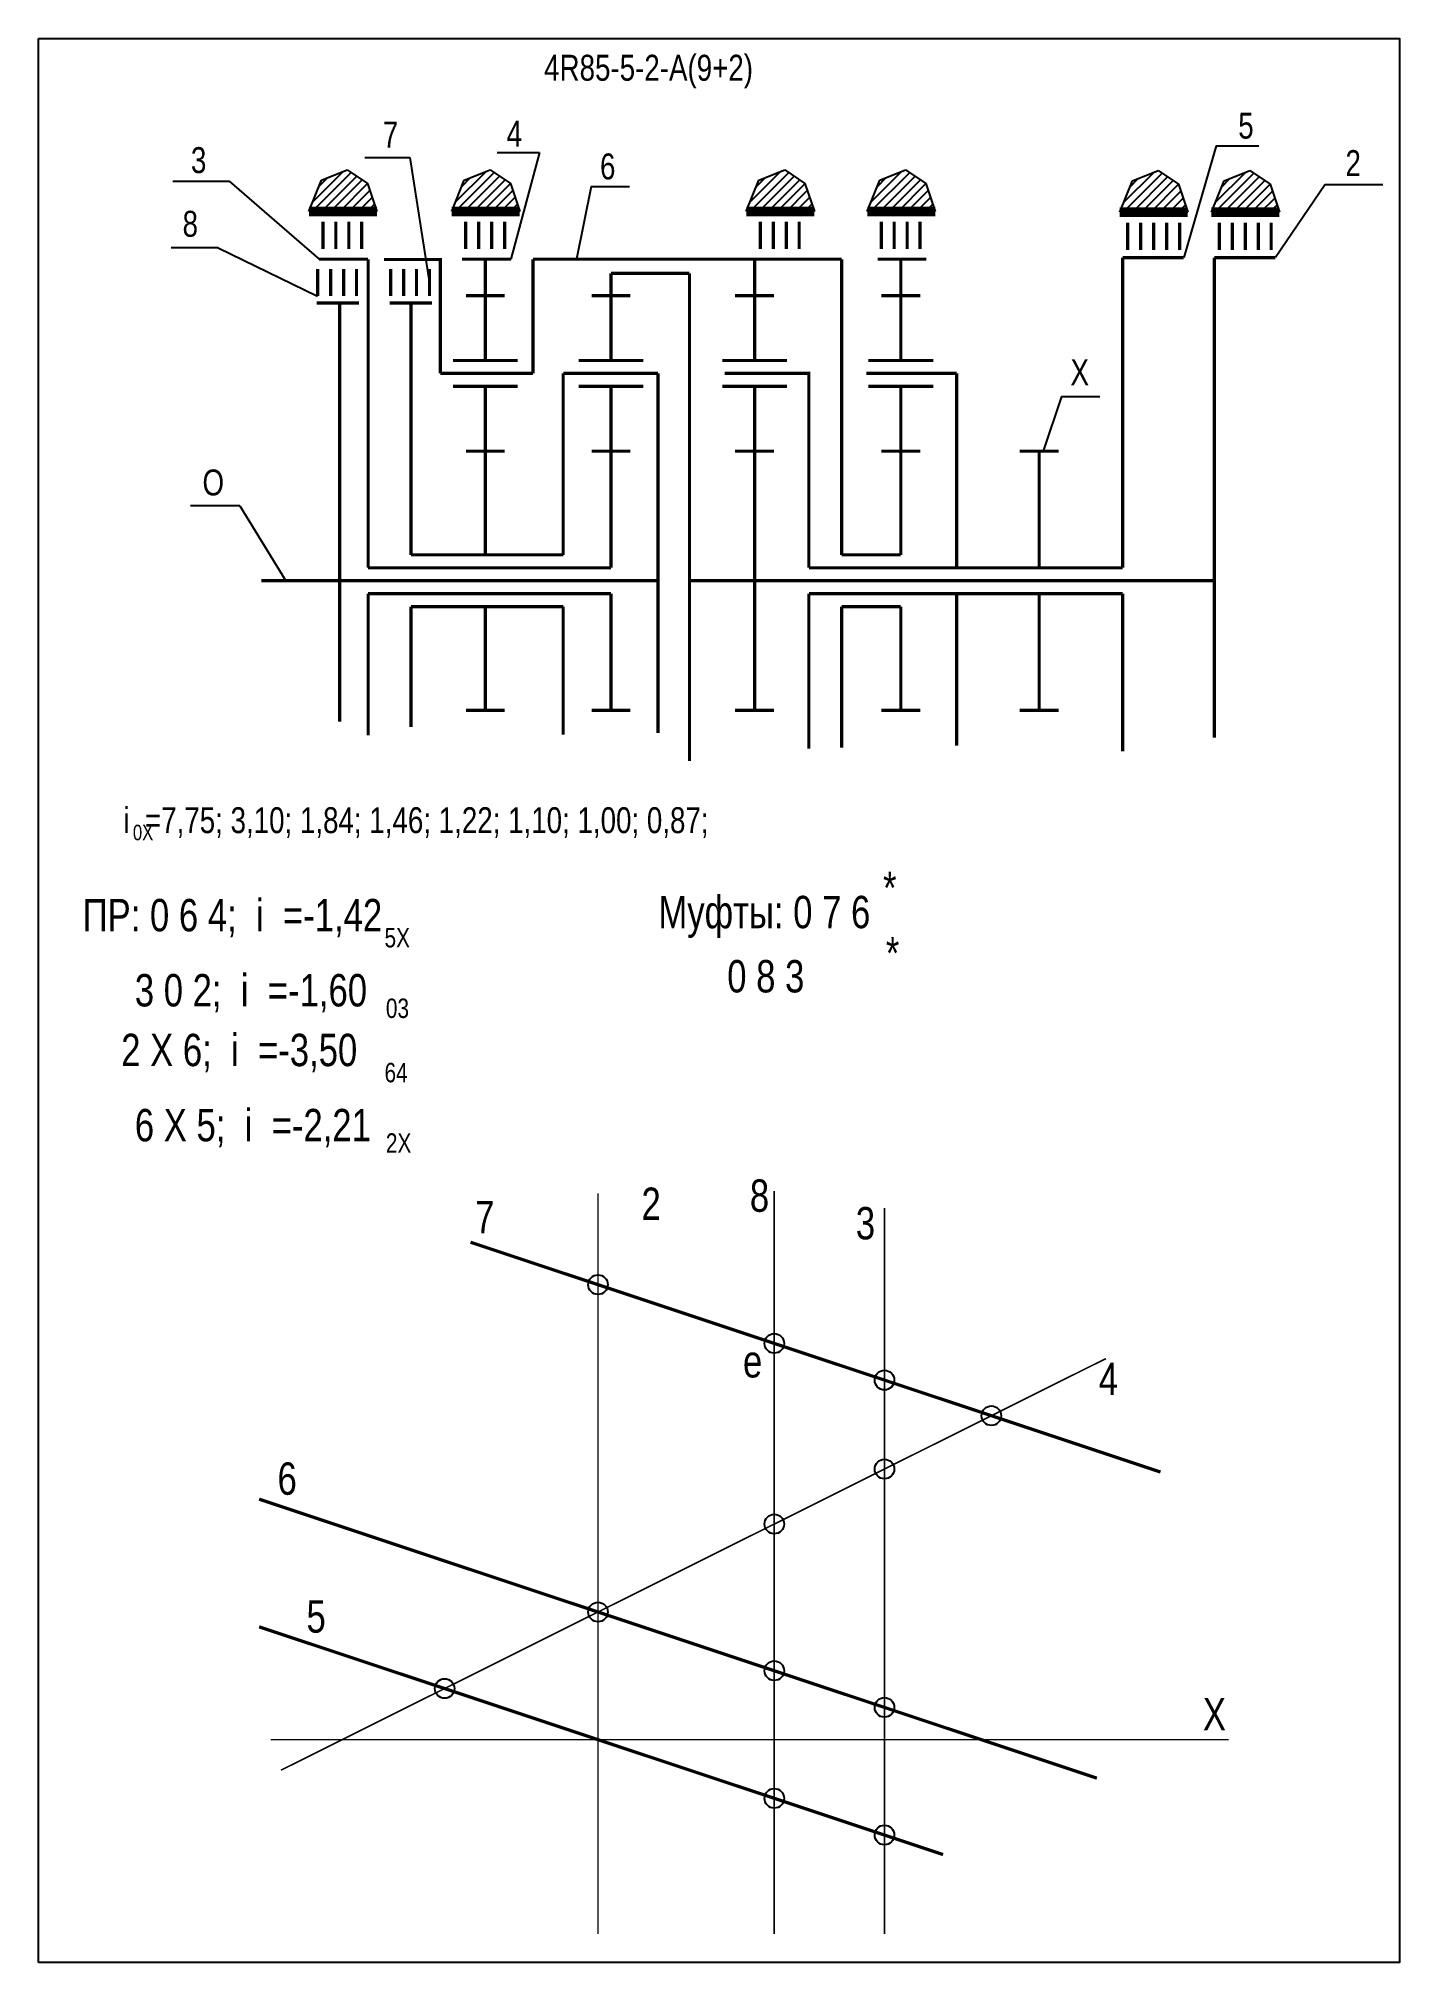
# Model space of a CAD drawing. Extents: x -352 to -142, y 153 to 450.
import ezdxf

# ---------------------------------------------------------------- set-up
doc = ezdxf.new("R2010")
doc.units = 0
doc.header["$LTSCALE"] = 15
doc.layers.get('DEFPOINTS').update_dxf_attribs({"linetype": 'CONTINUOUS'})
doc.layers.add('DIM', color=92, linetype='CONTINUOUS')
doc.layers.add('MAIN', color=5, linetype='CONTINUOUS')
doc.styles.add('AMK', font='amk.shx', dxfattribs={"width": 0.8})

msp = doc.modelspace()

# ---------------------------------------------------------------- hatches: boundary and pattern name
at = {"layer": 'DIM'}
h = msp.add_hatch(dxfattribs=at)
h.set_pattern_fill('_USER', color=0, angle=45, style=0, pattern_type=0)
h.set_pattern_definition([(45, (-58.4697, -2.5245), (-0.7071068, 0.7071068), [])])
h.paths.add_polyline_path([(-308.77, 427.99), (-310.71, 423.17), (-300.21, 423.17), (-301.66, 427.5), (-304.78, 429.61)])
h = msp.add_hatch(dxfattribs=at)
h.set_pattern_fill('_USER', color=0, angle=45, style=0, pattern_type=0)
h.set_pattern_definition([(45, (-36.4314, -2.5245), (-0.7071068, 0.7071068), [])])
h.paths.add_polyline_path([(-286.73, 427.99), (-288.67, 423.17), (-278.17, 423.17), (-279.62, 427.5), (-282.74, 429.61)])
h = msp.add_hatch(dxfattribs=at)
h.set_pattern_fill('_USER', color=0, angle=45, style=0, pattern_type=0)
h.set_pattern_definition([(45, (9.021, -2.5245), (-0.7071068, 0.7071068), [])])
h.paths.add_polyline_path([(-241.27, 427.99), (-243.22, 423.17), (-232.72, 423.17), (-234.17, 427.5), (-237.29, 429.61)])
h = msp.add_hatch(dxfattribs=at)
h.set_pattern_fill('_USER', color=0, angle=45, style=0, pattern_type=0)
h.set_pattern_definition([(45, (27.6824, -2.5245), (-0.7071068, 0.7071068), [])])
h.paths.add_polyline_path([(-222.61, 427.99), (-224.56, 423.17), (-214.06, 423.17), (-215.51, 427.5), (-218.63, 429.61)])
h = msp.add_hatch(dxfattribs=at)
h.set_pattern_fill('_USER', color=0, angle=45, style=0, pattern_type=0)
h.set_pattern_definition([(45, (66.6428, -2.6285), (-0.7071068, 0.7071068), [])])
h.paths.add_polyline_path([(-183.65, 427.89), (-185.6, 423.07), (-175.1, 423.07), (-176.55, 427.39), (-179.67, 429.51)])
h = msp.add_hatch(dxfattribs=at)
h.set_pattern_fill('_USER', color=0, angle=45, style=0, pattern_type=0)
h.set_pattern_definition([(45, (80.7811, -2.6285), (-0.7071068, 0.7071068), [])])
h.paths.add_polyline_path([(-169.51, 427.89), (-171.46, 423.07), (-160.96, 423.07), (-162.41, 427.39), (-165.53, 429.51)])

# ---------------------------------------------------------------- linework, layer by layer
at = {"layer": 'DEFPOINTS', "const_width": 0.25}
for points in [[(-266.1, 157.28), (-266.1, 271.58)], [(-238.9, 157.28), (-238.9, 271.96)], [(-221.9, 157.28), (-221.9, 269.33)], [(-315.03, 182.55), (-187.72, 246.1)], [(-316.61, 187.27), (-168.8, 187.27)]]:
    msp.add_lwpolyline(points, dxfattribs=at)
at = {"layer": 'DEFPOINTS'}
for centre in [(-266.1, 257.5), (-238.9, 248.44), (-221.9, 242.77), (-205.4, 237.27), (-221.9, 229.04), (-238.9, 220.55), (-266.1, 206.97), (-238.9, 197.91), (-289.77, 195.16), (-221.9, 192.25), (-238.9, 178.21), (-221.9, 172.55)]:
    msp.add_circle(centre, 1.51, dxfattribs=at)
at = {"layer": 'DIM', "color": 0}
for p, q in [((-302.07, 431.47), (-295.12, 431.47)), ((-295.12, 431.47), (-292.1, 412.06)), ((-281.68, 432.28), (-275.11, 432.28)), ((-275.11, 432.28), (-279.53, 415.8)), ((-170.71, 433.3), (-175.72, 416.05)), ((-170.71, 433.3), (-164.15, 433.3)), ((-331.71, 427.86), (-322.99, 427.86)), ((-322.99, 427.86), (-309.13, 415.8)), ((-310.71, 423.17), (-308.77, 427.99)), ((-308.77, 427.99), (-304.78, 429.61)), ((-304.78, 429.61), (-301.66, 427.5)), ((-288.67, 423.17), (-286.73, 427.99)), ((-286.73, 427.99), (-282.74, 429.61)), ((-282.74, 429.61), (-279.62, 427.5)), ((-243.22, 423.17), (-241.27, 427.99)), ((-241.27, 427.99), (-237.29, 429.61)), ((-237.29, 429.61), (-234.17, 427.5)), ((-224.56, 423.17), (-222.61, 427.99)), ((-222.61, 427.99), (-218.63, 429.61)), ((-218.63, 429.61), (-215.51, 427.5)), ((-185.6, 423.07), (-183.65, 427.89)), ((-183.65, 427.89), (-179.67, 429.51)), ((-179.67, 429.51), (-176.55, 427.39)), ((-171.46, 423.07), (-169.51, 427.89)), ((-169.51, 427.89), (-165.53, 429.51)), ((-165.53, 429.51), (-162.41, 427.39)), ((-301.66, 427.5), (-300.21, 423.17)), ((-279.62, 427.5), (-278.17, 423.17)), ((-267.17, 427.01), (-269.42, 415.8)), ((-267.17, 427.01), (-261.26, 427.01)), ((-234.17, 427.5), (-232.72, 423.17)), ((-215.51, 427.5), (-214.06, 423.17)), ((-176.55, 427.39), (-175.1, 423.07)), ((-162.41, 427.39), (-160.96, 423.07)), ((-153.92, 427.33), (-161.58, 416.05)), ((-153.92, 427.33), (-144.99, 427.33)), ((-309.46, 422.99), (-302.54, 422.99)), ((-287.42, 422.99), (-280.51, 422.99)), ((-241.97, 422.99), (-235.05, 422.99)), ((-223.3, 422.99), (-216.39, 422.99)), ((-184.34, 422.88), (-177.43, 422.88)), ((-170.21, 422.88), (-163.29, 422.88)), ((-324.72, 417.57), (-331.98, 417.57)), ((-324.72, 417.57), (-309.36, 410.09)), ((-194.58, 394.62), (-197.4, 386.16)), ((-194.58, 394.62), (-188.67, 394.62)), ((-321.38, 377.72), (-328.99, 377.72)), ((-321.38, 377.72), (-314.25, 366.16))]:
    msp.add_line(p, q, dxfattribs=at)
at = {"layer": 'DIM', "color": 0, "const_width": 0.5}
for points in [[(-309.13, 415.8), (-301.57, 415.8)], [(-301.57, 415.8), (-301.57, 368.16)], [(-290.42, 398.16), (-290.42, 415.75), (-299.14, 415.75)], [(-287.09, 415.8), (-279.53, 415.8)], [(-276.13, 415.8), (-276.13, 398.16)], [(-276.13, 415.8), (-228.5, 415.8)], [(-228.5, 415.8), (-228.5, 370.16)], [(-222.97, 415.8), (-215.42, 415.8)], [(-185.13, 416.05), (-185.13, 368.16)], [(-170.99, 416.05), (-170.99, 366.16)], [(-251.99, 413.63), (-264.1, 413.63)], [(-251.99, 413.63), (-251.99, 366.16)], [(-309.51, 409.04), (-302.96, 409.04)], [(-305.95, 409.04), (-305.95, 344.41)], [(-298.25, 409.04), (-291.7, 409.04)], [(-294.97, 409.04), (-294.97, 370.16)], [(-271.47, 398.16), (-271.47, 370.16)], [(-256.86, 342.65), (-256.86, 398.16)], [(-236.94, 398.16), (-233.57, 398.16), (-233.57, 368.16)], [(-210.75, 398.16), (-210.75, 368.16)], [(-301.57, 368.16), (-264.1, 368.16)], [(-294.97, 370.16), (-271.47, 370.16)], [(-233.57, 368.16), (-185.13, 368.16)], [(-228.5, 370.16), (-219.38, 370.16)], [(-318.03, 366.16), (-256.86, 366.16)], [(-251.99, 366.16), (-170.99, 366.16)], [(-251.99, 366.16), (-251.99, 338.35)], [(-247.64, 366.16), (-206.97, 366.16)], [(-170.99, 366.16), (-170.99, 341.95)], [(-301.57, 364.16), (-264.1, 364.16)], [(-301.57, 364.16), (-301.57, 342.3)], [(-294.97, 362.16), (-271.47, 362.16)], [(-294.97, 362.16), (-294.97, 343.56)], [(-271.47, 362.16), (-271.47, 342.4)], [(-233.57, 364.16), (-185.13, 364.16)], [(-233.57, 364.16), (-233.57, 340.26)], [(-228.5, 362.16), (-219.38, 362.16)], [(-228.5, 362.16), (-228.5, 340.38)], [(-210.75, 364.16), (-210.75, 340.68)], [(-185.13, 364.16), (-185.13, 339.81)], [(-285.77, 264.05), (-179.31, 228.58)], [(-318.39, 224.39), (-189.12, 181.32)], [(-318.39, 204.69), (-212.85, 169.53)]]:
    msp.add_lwpolyline(points, dxfattribs=at)
at = {"layer": 'MAIN'}
for points in [[(-352.43, 152.87), (-352.43, 449.87)], [(-352.43, 449.87), (-142.43, 449.87), (-142.43, 152.87), (-352.43, 152.87)]]:
    msp.add_lwpolyline(points, dxfattribs=at)
at = {"layer": 'MAIN', "color": 0}
for points, const_width in [([(-310.71, 423.17), (-300.21, 423.17)], 1.5), ([(-302.55, 421.58), (-302.55, 417.39)], 0.5), ([(-288.67, 423.17), (-278.17, 423.17)], 1.5), ([(-280.52, 421.58), (-280.52, 417.39)], 0.5), ([(-243.22, 423.17), (-232.72, 423.17)], 1.5), ([(-235.06, 421.58), (-235.06, 417.39)], 0.5), ([(-224.56, 423.17), (-214.06, 423.17)], 1.5), ([(-216.4, 421.58), (-216.4, 417.39)], 0.5), ([(-185.6, 423.07), (-175.1, 423.07)], 1.5), ([(-171.46, 423.07), (-160.96, 423.07)], 1.5), ([(-176.36, 421.42), (-176.36, 417.22)], 0.5), ([(-162.23, 421.42), (-162.23, 417.22)], 0.5), ([(-283.49, 410.16), (-283.49, 415.8)], 0.5), ([(-241.94, 410.16), (-241.94, 415.8)], 0.5), ([(-219.38, 400.16), (-219.38, 415.8)], 0.5), ([(-185.13, 416.05), (-175.72, 416.05)], 0.5), ([(-170.99, 416.05), (-161.58, 416.05)], 0.5), ([(-303.36, 414.29), (-303.36, 410.09)], 0.5), ([(-292.1, 414.29), (-292.1, 410.09)], 0.5), ([(-264.1, 410.16), (-264.1, 413.63)], 0.5), ([(-283.49, 410.16), (-286.49, 410.16)], 0.5), ([(-283.49, 400.16), (-283.49, 410.16)], 0.5), ([(-283.49, 410.16), (-280.49, 410.16)], 0.5), ([(-264.1, 410.16), (-267.1, 410.16)], 0.5), ([(-264.1, 400.16), (-264.1, 410.16)], 0.5), ([(-264.1, 410.16), (-261.1, 410.16)], 0.5), ([(-241.94, 410.16), (-244.94, 410.16)], 0.5), ([(-241.94, 400.16), (-241.94, 410.16)], 0.5), ([(-241.94, 410.16), (-238.94, 410.16)], 0.5), ([(-219.38, 410.16), (-222.38, 410.16)], 0.5), ([(-219.38, 410.16), (-216.38, 410.16)], 0.5), ([(-276.13, 398.16), (-290.42, 398.16)], 0.5), ([(-256.86, 398.16), (-271.47, 398.16)], 0.5), ([(-236.94, 398.16), (-246.55, 398.16)], 0.5), ([(-210.75, 398.16), (-224.68, 398.16)], 0.5), ([(-283.49, 396.16), (-288.49, 396.16)], 0.5), ([(-283.49, 386.16), (-283.49, 396.16), (-278.49, 396.16)], 0.5), ([(-264.1, 396.16), (-269.1, 396.16)], 0.5), ([(-264.1, 386.16), (-264.1, 396.16), (-259.1, 396.16)], 0.5), ([(-241.94, 396.16), (-246.94, 396.16)], 0.5), ([(-241.94, 386.16), (-241.94, 396.16), (-236.94, 396.16)], 0.5), ([(-219.38, 396.16), (-224.38, 396.16)], 0.5), ([(-219.38, 386.16), (-219.38, 396.16), (-214.38, 396.16)], 0.5), ([(-283.49, 386.16), (-286.49, 386.16)], 0.5), ([(-283.49, 370.16), (-283.49, 386.16)], 0.5), ([(-283.49, 386.16), (-280.49, 386.16)], 0.5), ([(-264.1, 386.16), (-267.1, 386.16)], 0.5), ([(-264.1, 368.16), (-264.1, 386.16)], 0.5), ([(-264.1, 386.16), (-261.1, 386.16)], 0.5), ([(-241.94, 386.16), (-244.94, 386.16)], 0.5), ([(-241.94, 366.16), (-241.94, 386.16)], 0.5), ([(-241.94, 386.16), (-238.94, 386.16)], 0.5), ([(-219.38, 386.16), (-222.38, 386.16)], 0.5), ([(-219.38, 370.16), (-219.38, 386.16)], 0.5), ([(-219.38, 386.16), (-216.38, 386.16)], 0.5), ([(-198.03, 386.16), (-201.03, 386.16)], 0.5), ([(-198.03, 386.16), (-195.03, 386.16)], 0.5), ([(-198.03, 368.16), (-198.03, 386.16)], 0.5), ([(-241.94, 366.16), (-241.94, 346.16)], 0.5), ([(-283.49, 362.16), (-283.49, 346.16)], 0.5), ([(-264.1, 364.16), (-264.1, 346.16)], 0.5), ([(-219.38, 362.16), (-219.38, 346.16)], 0.5), ([(-198.03, 364.16), (-198.03, 346.16)], 0.5), ([(-283.49, 346.16), (-286.49, 346.16)], 0.5), ([(-283.49, 346.16), (-280.49, 346.16)], 0.5), ([(-264.1, 346.16), (-267.1, 346.16)], 0.5), ([(-264.1, 346.16), (-261.1, 346.16)], 0.5), ([(-241.94, 346.16), (-244.94, 346.16)], 0.5), ([(-241.94, 346.16), (-238.94, 346.16)], 0.5), ([(-219.38, 346.16), (-222.38, 346.16)], 0.5), ([(-219.38, 346.16), (-216.38, 346.16)], 0.5), ([(-198.03, 346.16), (-201.03, 346.16)], 0.5), ([(-198.03, 346.16), (-195.03, 346.16)], 0.5)]:
    msp.add_lwpolyline(points, dxfattribs=dict(at, const_width=const_width))
for points in [[(-308.55, 421.58, 0.5, 0.5, 0), (-308.55, 417.39, 0.5, 0.5, 0)], [(-306.55, 421.58, 0.5, 0.5, 0), (-306.55, 417.39, 0.5, 0.5, 0)], [(-304.55, 421.58, 0.5, 0.5, 0), (-304.55, 417.39, 0.5, 0.5, 0)], [(-286.52, 421.58, 0.5, 0.5, 0), (-286.52, 417.39, 0.5, 0.5, 0)], [(-284.52, 421.58, 0.5, 0.5, 0), (-284.52, 417.39, 0.5, 0.5, 0)], [(-282.52, 421.58, 0.5, 0.5, 0), (-282.52, 417.39, 0.5, 0.5, 0)], [(-241.06, 421.58, 0.5, 0.5, 0), (-241.06, 417.39, 0.5, 0.5, 0)], [(-239.06, 421.58, 0.5, 0.5, 0), (-239.06, 417.39, 0.5, 0.5, 0)], [(-237.06, 421.58, 0.5, 0.5, 0), (-237.06, 417.39, 0.5, 0.5, 0)], [(-222.4, 421.58, 0.5, 0.5, 0), (-222.4, 417.39, 0.5, 0.5, 0)], [(-220.4, 421.58, 0.5, 0.5, 0), (-220.4, 417.39, 0.5, 0.5, 0)], [(-218.4, 421.58, 0.5, 0.5, 0), (-218.4, 417.39, 0.5, 0.5, 0)], [(-184.36, 421.42, 0.5, 0.5, 0), (-184.36, 417.22, 0.5, 0.5, 0)], [(-182.36, 421.42, 0.5, 0.5, 0), (-182.36, 417.22, 0.5, 0.5, 0)], [(-180.36, 421.42, 0.5, 0.5, 0), (-180.36, 417.22, 0.5, 0.5, 0)], [(-178.36, 421.42, 0.5, 0.5, 0), (-178.36, 417.22, 0.5, 0.5, 0)], [(-170.23, 421.42, 0.5, 0.5, 0), (-170.23, 417.22, 0.5, 0.5, 0)], [(-168.23, 421.42, 0.5, 0.5, 0), (-168.23, 417.22, 0.5, 0.5, 0)], [(-166.23, 421.42, 0.5, 0.5, 0), (-166.23, 417.22, 0.5, 0.5, 0)], [(-164.23, 421.42, 0.5, 0.5, 0), (-164.23, 417.22, 0.5, 0.5, 0)], [(-309.36, 414.29, 0.5, 0.5, 0), (-309.36, 410.09, 0.5, 0.5, 0)], [(-307.36, 414.29, 0.5, 0.5, 0), (-307.36, 410.09, 0.5, 0.5, 0)], [(-305.36, 414.29, 0.5, 0.5, 0), (-305.36, 410.09, 0.5, 0.5, 0)], [(-298.1, 414.29, 0.5, 0.5, 0), (-298.1, 410.09, 0.5, 0.5, 0)], [(-296.1, 414.29, 0.5, 0.5, 0), (-296.1, 410.09, 0.5, 0.5, 0)], [(-294.1, 414.29, 0.5, 0.5, 0), (-294.1, 410.09, 0.5, 0.5, 0)], [(-278.49, 400.16, 0.5, 0.5, 0), (-288.49, 400.16, 0.5, 0.5, 0)], [(-259.1, 400.16, 0.5, 0.5, 0), (-269.1, 400.16, 0.5, 0.5, 0)], [(-236.94, 400.16, 0.5, 0.5, 0), (-246.94, 400.16, 0.5, 0.5, 0)], [(-214.38, 400.16, 0.5, 0.5, 0), (-224.38, 400.16, 0.5, 0.5, 0)]]:
    msp.add_lwpolyline(points, format="xyseb", dxfattribs=at)

# ---------------------------------------------------------------- texts
at = {"layer": 'DIM', "color": 0, "style": 'AMK', "width": 0.8}
for s, height, p in [('4R85-5-2-A(9+2)', 4, (-274.41, 443.35)), ('7', 4, (-299.31, 433.03)), ('4', 4, (-280.2, 433.16)), ('5', 4, (-167.31, 434.41)), ('3', 4, (-328.91, 429.09)), ('6', 4, (-265.79, 428.12)), ('2', 4, (-150.77, 428.63)), ('8', 4, (-330.2, 419.26)), ('X', 4, (-193.2, 396.35)), ('O', 4, (-327.13, 379.33)), ('i  =7,75; 3,10; 1,84; 1,46; 1,22; 1,10; 1,00; 0,87; ', 4, (-339.33, 327.2)), ('0X', 2.4, (-337.86, 326.1)), ('*', 5, (-222.12, 316.25)), (' ПР: 0 6 4;  i  =-1,42', 5, (-347.1, 312.04)), ('Муфты: 0 7 6', 5, (-256.78, 312.52)), ('5X', 3, (-299.04, 309.56)), ('*', 5, (-221.69, 306.18)), ('       0 8 3', 5, (-256.56, 302.61)), ('    3 0 2;  i  =-1,60', 5, (-343.51, 300.45)), ('03', 3, (-298.83, 298.67)), ('     2 X 6;  i  =-3,50', 5, (-347.1, 291.23)), ('64', 3, (-299.04, 288.74)), ('    6 X 5;  i  =-2,21', 5, (-343.51, 279.63)), ('2X', 3, (-298.83, 277.86)), ('8', 5, (-242.67, 268.75)), ('7', 5, (-285.07, 265.42)), ('2', 5, (-259.39, 267.49)), ('3', 5, (-226.32, 264.49)), ('e', 5, (-243.73, 243.17)), ('4', 5, (-188.83, 240.45)), ('6', 5, (-315.55, 225.07)), ('5', 5, (-311.08, 203.79)), ('X', 5, (-172.77, 188.69))]:
    msp.add_text(s, height=height, dxfattribs=at).set_placement(p)

doc.saveas('drawing.dxf')
